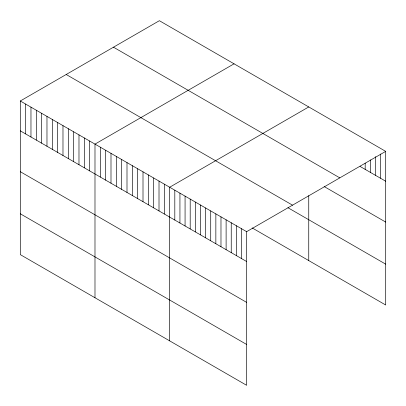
<?xml version="1.0" encoding="UTF-8"?>
<svg xmlns="http://www.w3.org/2000/svg" width="406" height="406" viewBox="0 0 406 406"><rect width="100%" height="100%" fill="white"/><g stroke="black" fill="none" stroke-linecap="round" stroke-linejoin="round"><path stroke-width="0.61" d="M20.3 100.992L246.63 231.664L246.63 385.299L20.3 254.628L20.3 100.992L159.37 20.701L385.7 151.372L385.7 305.007L252.197 227.933M234.059 63.823L94.989 144.115L94.989 297.75M308.748 106.945L169.678 187.232L169.678 340.873M246.63 231.664L385.7 151.372M360.051 166.419L385.7 181.228M113.477 47.197L339.807 177.869M324.14 186.532L385.7 222.077M66.193 74.496L292.523 205.167M287.94 207.72L385.7 264.159M20.3 130.849L246.63 261.52M20.3 171.697L246.63 302.368M20.3 213.784L246.63 344.45M380.569 154.006L380.569 178.264M375.438 156.645L375.438 175.306M370.308 159.903L370.308 172.342M365.182 163.161L365.182 169.383M308.748 195.682L308.748 260.581M241.499 228.7L241.499 258.556M236.368 225.741L236.368 255.597M231.237 222.777L231.237 252.633M226.112 219.813L226.112 249.675M220.981 216.855L220.981 246.711M215.85 213.891L215.85 243.747M210.719 210.927L210.719 240.788M205.588 207.968L205.588 237.825M200.457 205.005L200.457 234.861M195.327 202.046L195.327 231.902M190.196 199.082L190.196 228.938M185.07 196.118L185.07 225.98M179.939 193.16L179.939 223.016M174.808 190.196L174.808 220.052M164.344 184.157L164.344 214.013M159.01 181.076L159.01 210.932M153.671 177.995L153.671 207.852M148.337 174.915L148.337 204.771M143.003 171.834L143.003 201.691M137.67 168.754L137.67 198.61M132.336 165.673L132.336 195.53M126.997 162.593L126.997 192.449M121.663 159.512L121.663 189.374M116.329 156.432L116.329 186.293M110.995 153.351L110.995 183.213M105.656 150.276L105.656 180.132M100.323 147.195L100.323 177.052M89.655 141.034L89.655 170.89M84.321 137.954L84.321 167.81M78.982 134.873L78.982 164.729M73.648 131.793L73.648 161.649M68.315 128.712L68.315 158.568M62.981 125.632L62.981 155.493M57.647 122.551L57.647 152.412M52.308 119.471L52.308 149.332M46.974 116.39L46.974 146.251M41.64 113.315L41.64 143.171M36.307 110.234L36.307 140.09M30.968 107.154L30.968 137.01M25.634 104.073L25.634 133.929"/></g></svg>
